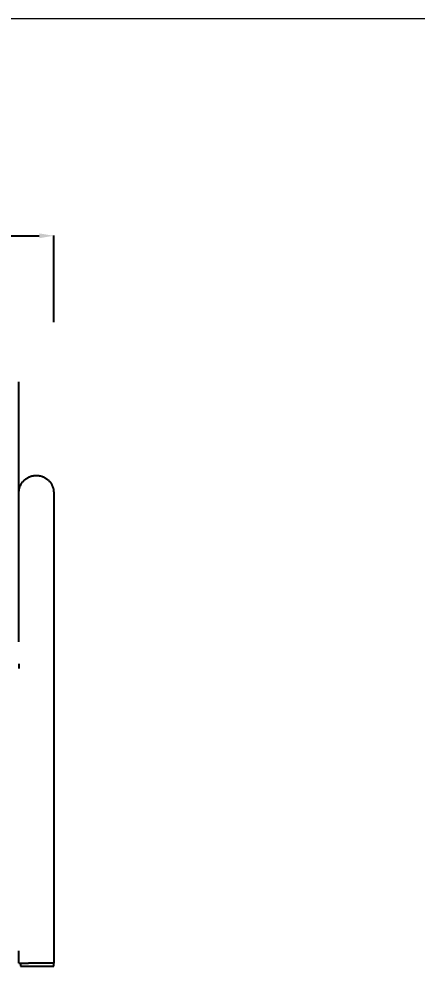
# Model space of a CAD drawing. Header units: millimetres. Extents: x -2163 to 4354, y -841 to 3711.
# Drawn here: x 543 to 1096, y 2397 to 3711 of the extents above; entities that cross this region are included whole.
import ezdxf

# ---------------------------------------------------------------- set-up
doc = ezdxf.new("R2010")
doc.units = ezdxf.units.MM
doc.header["$MEASUREMENT"] = 0
doc.layers.add('Domyślny', color=7, linetype='Continuous', true_color=0x000000)
doc.layers.add('Utwórz2D linie widoczne', color=7, linetype='Continuous', true_color=0x000000)
doc.styles.add('Arial', font='arial.ttf')
doc.dimstyles.new('Domyślny', dxfattribs={"dimtxt": 30, "dimasz": 20, "dimexe": 0.5, "dimexo": 0.5, "dimgap": 0.25, "dimtad": 1, "dimtoh": 1, "dimdec": 0, "dimzin": 1, "dimdsep": 46, "dimtxsty": 'Arial', "dimcen": 0.5, "dimazin": 0, "dimtfac": 1, "dimtdec": 4, "dimtix": 1, "dimtmove": 1, "dimatfit": 3, "dimfxl": 0, "dimtolj": 1, "dimtzin": 1, "dimarcsym": 0})

# ---------------------------------------------------------------- blocks, each defined once
blk = doc.blocks.new('*D4')
at = {"layer": 'Defpoints', "color": 0}
for p in [(591, 3410.6), (-1407.3, 3290.4), (591, 3290.4)]:
    blk.add_point(p, dxfattribs=at)
at = {"layer": 'Domyślny', "color": 0, "lineweight": -2}
for p, q in [((-1407.3, 3290.9), (-1407.3, 3411.1)), ((-1387.3, 3410.6), (571, 3410.6)), ((591, 3290.9), (591, 3411.1))]:
    blk.add_line(p, q, dxfattribs=at)
at = {"layer": 'Domyślny', "color": 0}
for points in [[(-1387.3, 3413.9), (-1387.3, 3407.2), (-1407.3, 3410.6)], [(571, 3407.2), (571, 3413.9), (591, 3410.6)]]:
    blk.add_solid(points, dxfattribs=at)
at = {"layer": 'Domyślny', "color": 0, "insert": (-408.2, 3426.1), "char_height": 30, "attachment_point": 5, "style": 'Arial'}
blk.add_mtext('\\A1;1998', dxfattribs=at)

msp = doc.modelspace()

# ---------------------------------------------------------------- linework, layer by layer
at = {"layer": 'Domyślny', "color": 18, "lineweight": 15, "true_color": 0x000000}
msp.add_line((4347.7, 3711.5), (-2162.7, 3711.5), dxfattribs=at)
at = {"layer": 'Utwórz2D linie widoczne'}
for p, q in [((542.7, 3054.2), (542.7, 3207.7)), ((555.3, 3075.2), (556, 3075.6)), ((556, 3075.6), (556.8, 3076)), ((556.8, 3076), (557.6, 3076.3)), ((557.6, 3076.3), (558.3, 3076.6)), ((558.3, 3076.6), (559.1, 3076.9)), ((559.1, 3076.9), (559.9, 3077.1)), ((559.9, 3077.1), (560.7, 3077.4)), ((560.7, 3077.4), (561.5, 3077.6)), ((561.5, 3077.6), (562.3, 3077.7)), ((562.3, 3077.7), (563.2, 3077.9)), ((563.2, 3077.9), (564, 3078)), ((564, 3078), (564.8, 3078.1)), ((564.8, 3078.1), (565.7, 3078.1)), ((565.7, 3078.1), (566.2, 3078.1)), ((566.2, 3078.1), (566.8, 3078.1)), ((566.8, 3078.1), (567.4, 3078.1)), ((567.4, 3078.1), (568, 3078.1)), ((568, 3078.1), (568.8, 3078.1)), ((568.8, 3078.1), (569.7, 3078)), ((569.7, 3078), (570.5, 3077.9)), ((570.5, 3077.9), (571.3, 3077.7)), ((571.3, 3077.7), (572.1, 3077.6)), ((572.1, 3077.6), (572.9, 3077.4)), ((572.9, 3077.4), (573.7, 3077.1)), ((573.7, 3077.1), (574.5, 3076.9)), ((574.5, 3076.9), (575.3, 3076.6)), ((575.3, 3076.6), (576.1, 3076.3)), ((576.1, 3076.3), (576.9, 3076)), ((576.9, 3076), (577.6, 3075.6)), ((577.6, 3075.6), (578.4, 3075.2)), ((543.8, 3061.4), (544.1, 3062.2)), ((544.1, 3062.2), (544.4, 3063)), ((544.4, 3063), (544.7, 3063.7)), ((544.7, 3063.7), (545.1, 3064.5)), ((545.1, 3064.5), (545.5, 3065.2)), ((545.5, 3065.2), (545.9, 3066)), ((545.9, 3066), (546.3, 3066.7)), ((546.3, 3066.7), (546.7, 3067.4)), ((546.7, 3067.4), (547.2, 3068.1)), ((547.2, 3068.1), (547.7, 3068.7)), ((547.7, 3068.7), (548.2, 3069.4)), ((548.2, 3069.4), (548.8, 3070)), ((548.8, 3070), (549.3, 3070.7)), ((549.3, 3070.7), (549.9, 3071.2)), ((549.9, 3071.2), (550.5, 3071.8)), ((550.5, 3071.8), (551.2, 3072.4)), ((551.2, 3072.4), (551.8, 3072.9)), ((551.8, 3072.9), (552.5, 3073.4)), ((552.5, 3073.4), (553.2, 3073.9)), ((553.2, 3073.9), (553.9, 3074.4)), ((553.9, 3074.4), (554.6, 3074.8)), ((554.6, 3074.8), (555.3, 3075.2)), ((578.4, 3075.2), (579.1, 3074.8)), ((579.1, 3074.8), (579.8, 3074.4)), ((579.8, 3074.4), (580.5, 3073.9)), ((580.5, 3073.9), (581.2, 3073.4)), ((581.2, 3073.4), (581.8, 3072.9)), ((581.8, 3072.9), (582.5, 3072.4)), ((582.5, 3072.4), (583.1, 3071.8)), ((583.1, 3071.8), (583.7, 3071.2)), ((583.7, 3071.2), (584.3, 3070.7)), ((584.3, 3070.7), (584.9, 3070)), ((584.9, 3070), (585.4, 3069.4)), ((585.4, 3069.4), (585.9, 3068.7)), ((585.9, 3068.7), (586.4, 3068.1)), ((586.4, 3068.1), (586.9, 3067.4)), ((586.9, 3067.4), (587.4, 3066.7)), ((587.4, 3066.7), (587.8, 3066)), ((587.8, 3066), (588.2, 3065.2)), ((588.2, 3065.2), (588.6, 3064.5)), ((588.6, 3064.5), (588.9, 3063.7)), ((588.9, 3063.7), (589.3, 3063)), ((589.3, 3063), (589.5, 3062.2)), ((589.5, 3062.2), (589.8, 3061.4)), ((542.7, 3055.7), (542.8, 3056.5)), ((542.7, 3054.8), (542.7, 3055.7)), ((542.7, 3054), (542.7, 3054.8)), ((542.7, 2847.1), (542.7, 3054)), ((542.8, 3056.5), (542.9, 3057.3)), ((542.9, 3057.3), (543, 3058.1)), ((543, 3058.1), (543.2, 3059)), ((543.2, 3059), (543.4, 3059.8)), ((543.4, 3059.8), (543.6, 3060.6)), ((543.6, 3060.6), (543.8, 3061.4)), ((589.8, 3061.4), (590.1, 3060.6)), ((590.1, 3060.6), (590.3, 3059.8)), ((590.3, 3059.8), (590.5, 3059)), ((590.5, 3059), (590.6, 3058.1)), ((590.6, 3058.1), (590.7, 3057.3)), ((590.7, 3057.3), (590.8, 3056.5)), ((590.8, 3056.5), (590.9, 3055.7)), ((590.9, 3055.7), (591, 3054.8)), ((591, 3054.8), (591, 3054)), ((591, 3054), (591, 2847.1)), ((591, 2847.1), (591, 2418.5)), ((542.7, 2816.8), (542.7, 2810.3)), ((542.7, 2401.2), (542.7, 2418.5)), ((591, 2418.5), (591, 2401.2)), ((542.7, 2401.2), (556, 2401.2)), ((545, 2401.2), (545, 2397.2)), ((545, 2397.2), (591, 2397.2)), ((591, 2401.2), (556, 2401.2)), ((591, 2397.2), (591, 2401.2))]:
    msp.add_line(p, q, dxfattribs=at)

# ---------------------------------------------------------------- dimensions: what is measured, and where the dimension line sits
at = {"layer": 'Domyślny'}
dim = msp.add_aligned_dim(p1=(-1407.3, 3290.4), p2=(591, 3290.4), distance=120.1, dimstyle='Domyślny', dxfattribs=at)
dim.commit()
dim.dimension.update_dxf_attribs({"geometry": '*D4', "text_midpoint": (-408.2, 3426.1)})

doc.saveas('drawing.dxf')
